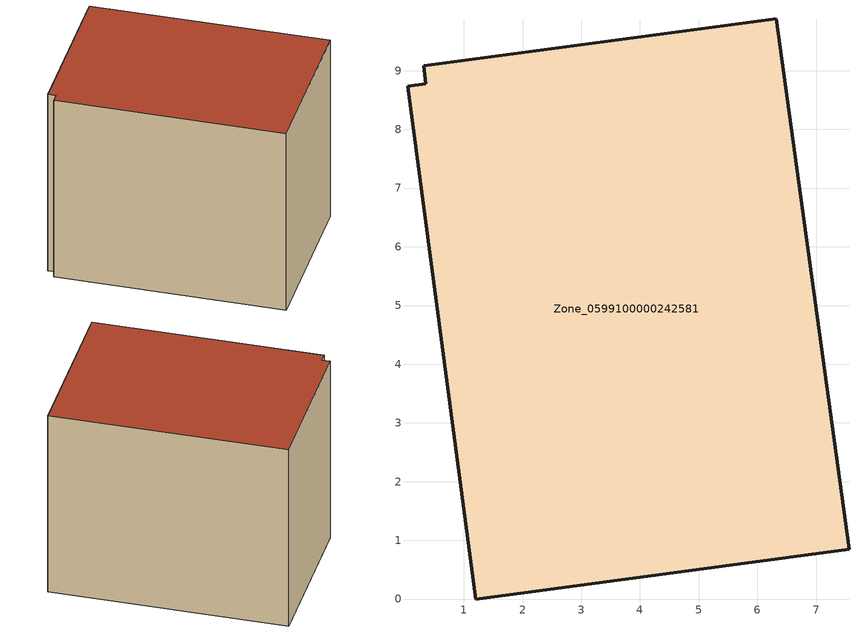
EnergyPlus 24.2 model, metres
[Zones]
Zone_0599100000242581
 floor ground (C_G): 0.35,8.78 0.32,9.08 6.32,9.88 7.56,0.85 1.2,0 0.04,8.73 z0
 wall outside (C_F): 1.2,0 7.56,0.85 6.32,9.88 0.32,9.08 0.35,8.78 0.04,8.73 1.2,0 z0:7.77
 roof outside (C_R): 0.32,9.08 0.35,8.78 0.04,8.73 1.2,0 7.56,0.85 6.32,9.88 z7.77
[BUILDING]
Pand.0599100000242581: North Axis=0; Terrain=City; Loads Convergence Tolerance Value=0.04; Temperature Convergence Tolerance Value=0.4; Solar Distribution=FullExterior; Maximum Number of Warmup Days=25; Minimum Number of Warmup Days=1
[Site:Location]
Rotterdam.The.Hague.AP_ZH_NLD Design_Conditions: Latitude=51.96; Longitude=4.45; Time Zone=1; Elevation=-4.5
[SITE:GROUNDTEMPERATURE:BUILDINGSURFACE]
18, 18, 18, 18, 18, 18, 18, 18, 18, 18, 18, 18
[MATERIAL] Thermal Absorptance=0.9; Solar Absorptance=0.7; Visible Absorptance=0.7
Name | Roughness | Thickness | Conductivity | Density | Specific Heat
G.TC.1946-1964 | MediumSmooth | 0.15 | 1 | 540 | 1210
F.TC.1946-1964 | Rough | 0.3 | 0.857143 | 1920 | 840
R.TC.1946-1964 | MediumRough | 0.2 | 0.235294 | 1500 | 1000
[CONSTRUCTION]
C_G: G.TC.1946-1964
C_F: F.TC.1946-1964
C_R: R.TC.1946-1964
[ZONE]
Zone_0599100000242581: Type=1; Multiplier=1; Ceiling Height=Autocalculate; Volume=Autocalculate; Floor Area=autocalculate; Part of Total Floor Area=Yes
[ZONEINFILTRATION:DESIGNFLOWRATE]
Infil_Zone_0599100000242581: Zone or ZoneList or Space or SpaceList=Zone_0599100000242581; Schedule=AlwaysOn; Design Flow Rate Calculation Method=Flow/Area; Flow Rate per Floor Area=0.003; Constant Term Coefficient=1; Temperature Term Coefficient=0; Velocity Term Coefficient=0; Velocity Squared Term Coefficient=0
[HVACTEMPLATE:ZONE:IDEALLOADSAIRSYSTEM]
Zone_0599100000242581: Maximum Heating Supply Air Temperature=50; Minimum Cooling Supply Air Temperature=13; Maximum Heating Supply Air Humidity Ratio=0.0156; Minimum Cooling Supply Air Humidity Ratio=0.0077; Heating Limit=NoLimit; Cooling Limit=NoLimit; Dehumidification Control Type=ConstantSensibleHeatRatio; Cooling Sensible Heat Ratio=0.7; Dehumidification Setpoint=60; Humidification Control Type=None; Humidification Setpoint=30; Outdoor Air Method=None; Outdoor Air Flow Rate per Person=0.00944; Outdoor Air Flow Rate per Zone Floor Area=0; Outdoor Air Flow Rate per Zone=0; Demand Controlled Ventilation Type=None; Outdoor Air Economizer Type=NoEconomizer; Heat Recovery Type=None; Sensible Heat Recovery Effectiveness=0.7; Latent Heat Recovery Effectiveness=0.65
[ZONECONTROL:THERMOSTAT]
ThermostatControl_Zone_0599100000242581: Zone or ZoneList=Zone_0599100000242581; Control Type Schedule=DualSetpointControlType; Control 1=Thermostat_Zone_0599100000242581; Temperature Difference Between Cutout And Setpoint=0
[THERMOSTATSETPOINT:DUALSETPOINT]
Thermostat_Zone_0599100000242581: Heating Setpoint Temperature Schedule=HeatingSetpoint_Zone_0599100000242581; Cooling Setpoint Temperature Schedule=CoolingSetpoint_Zone_0599100000242581
[SCHEDULE:COMPACT]
HeatingSetpoint_Zone_0599100000242581: Through: 12/31, For: AllDays, Until: 24:00, 21
CoolingSetpoint_Zone_0599100000242581: Through: 12/31, For: AllDays, Until: 24:00, 24
DualSetpointControlType: Through: 12/31, For: AllDays, Until: 24:00, 4
AlwaysOn: Through: 12/31, For: AllDays, Until: 24:00, 1
